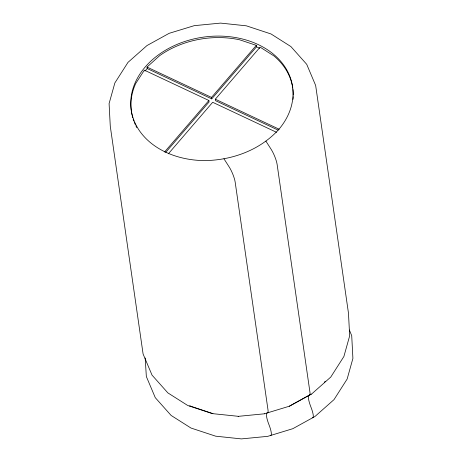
<?xml version="1.0" encoding="UTF-8"?>
<svg xmlns="http://www.w3.org/2000/svg" width="462" height="462" viewBox="0 0 462 462"><rect width="100%" height="100%" fill="white"/><g stroke="black" fill="none" stroke-linecap="round" stroke-linejoin="round"><path stroke-width="0.69" d="M144.924 71.067L147.211 68.549L147.003 67.071L159.679 55.636A81.514 61.798 -8.2 0 1 239.547 39.772L256.3 45.363L256.514 46.835L211.729 98.885L147.211 68.549M164.559 151.998L208.876 100.485L144.358 70.149L135.724 83.483A81.514 61.798 -8.2 0 0 132.074 115.032M211.729 98.885L211.515 97.413L256.3 45.363M165.702 152.385L209.084 101.963L208.876 100.485M168.364 153.788L212.682 102.281L276.547 132.311M278.101 130.099L215.54 100.681L215.327 99.203L260.112 47.153L274.058 56.006A81.514 61.798 -8.2 0 1 292.764 88.109M324.353 382.178L325.404 381.231M310.672 394.519L311.151 394.115L289.229 406.219M264.408 413.796L289.587 406.138L311.758 393.895L330.769 377.061L343.895 356.497L349.659 335.868L348.475 313.196L315.656 85.464L306.722 64.328L290.898 46.57L271.044 33.974L246.338 25.82L220.588 23.1L194.265 25.658L169.161 33.316L146.991 45.553L127.98 62.387L114.859 82.952L109.09 103.58L110.279 126.259L143.093 353.99L152.033 375.127L167.85 392.879L187.711 405.48L212.41 413.629L238.375 416.32M238.161 416.354L264.489 413.796M256.514 46.835L259.748 48.262M212.907 413.629L189.743 405.902L190.413 406.19M147.003 67.071L211.515 97.413M215.327 99.203L279.192 129.239M265.898 141.118L271.102 149.249A11.642 2.472 67.2 0 1 277.131 164.489L309.944 392.221A11.642 2.472 67.2 0 1 309.263 395.276A13.057 2.772 67.2 0 0 310.978 407.195A11.642 2.472 67.2 0 1 312.514 417.821M223.943 158.778L229.152 166.909A11.642 2.472 67.2 0 1 235.175 182.149L267.995 409.881A11.642 2.472 67.2 0 1 267.313 412.936A13.057 2.772 67.2 0 0 269.028 424.855A11.642 2.472 67.2 0 1 270.559 435.481M349.399 330.024L351.721 335.741L352.91 358.42L347.141 379.048L334.02 399.613L315.009 416.447L292.839 428.684L267.735 436.342L241.412 438.9L215.662 436.18L190.956 428.026L171.102 415.43L155.278 397.672L146.344 376.536L145.178 357.952M292.948 89.513A81.514 61.798 -8.2 0 1 293.26 95.166M293.231 96.581A81.514 61.798 -8.2 0 1 293.052 99.405M136.844 127.645A81.514 61.798 -8.2 0 1 135.851 125.722M135.233 124.422A81.514 61.798 -8.2 0 1 134.384 122.442M133.87 121.108A81.514 61.798 -8.2 0 1 133.177 119.092M132.767 117.741A81.514 61.798 -8.2 0 1 132.23 115.714M278.557 129.701C259.898 150.098 232.421 160.112 205.14 160.603A81.514 61.798 -8.2 0 1 133.403 87.278A81.514 61.798 -8.2 0 1 245.882 39.928A81.514 61.798 -8.2 0 1 278.557 129.701"/></g></svg>
